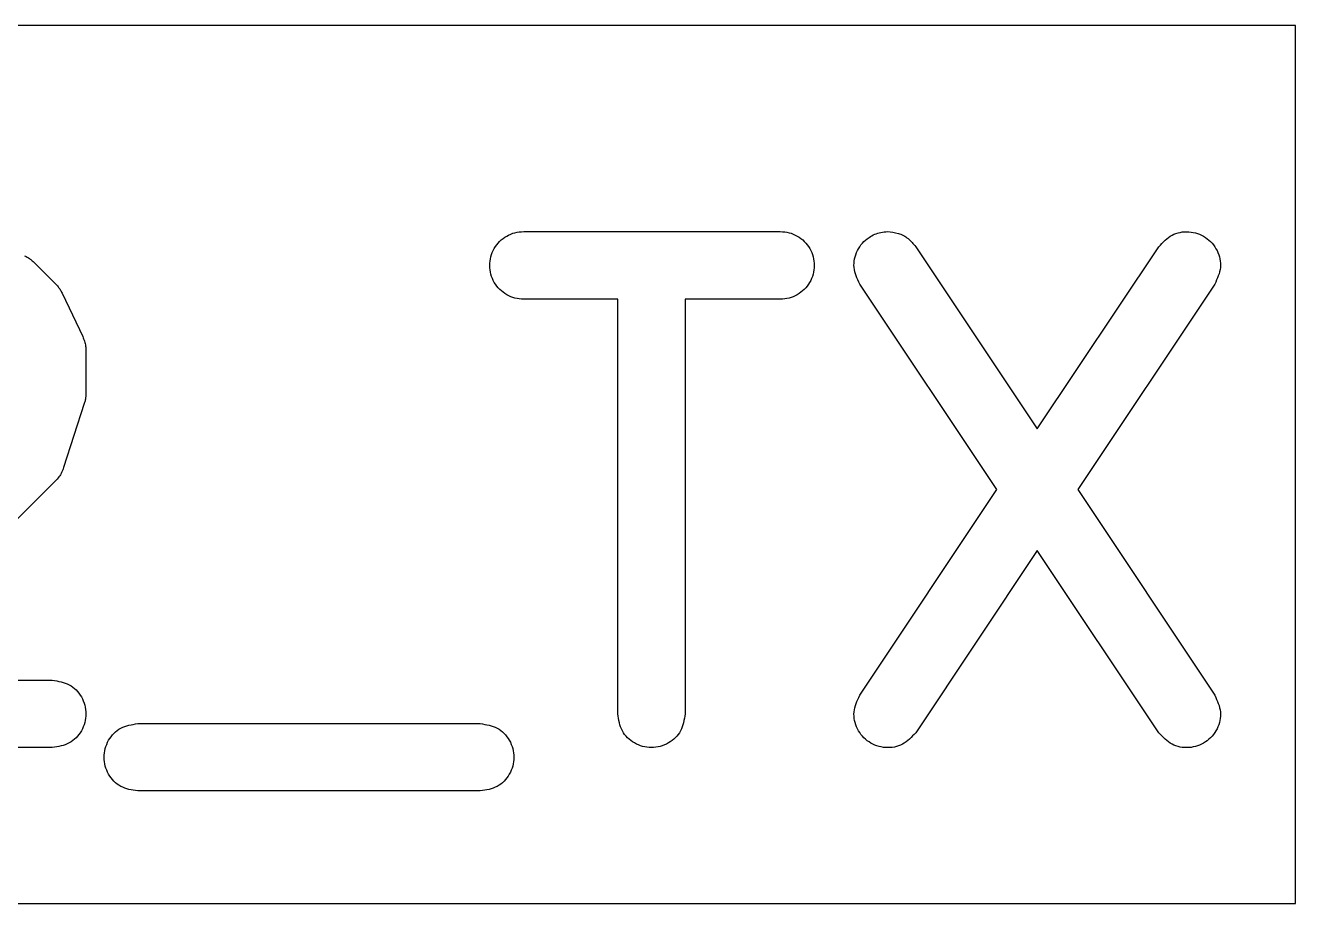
# Model space of a CAD drawing. Extents: x 0 to 5.51, y -4.5 to 2.44.
# Drawn here: x 2.668 to 5.495, y -1.936 to 0.019 of the extents above; entities that cross this region are included whole.
import ezdxf

# ---------------------------------------------------------------- set-up
doc = ezdxf.new("R2010")
doc.units = 0
doc.layers.get('0').update_dxf_attribs({"linetype": 'CONTINUOUS'})

msp = doc.modelspace()

# ---------------------------------------------------------------- linework, layer by layer
at = {"color": 7}
for points in [[(0, 0.018762), (0, -1.935641), (5.494754, -1.935641), (5.494754, 0.018762)], [(3.777031, -0.440124)], [(4.586285, -0.440124)], [(2.918168, -1.535146)]]:
    msp.add_lwpolyline(points, close=True, dxfattribs=at)
for points in [[(3.777031, -0.440124), (4.061249, -0.440124), (4.061767, -0.440124), (4.348056, -0.440124)], [(4.64933, -0.473716), (4.919596, -0.879374), (5.190381, -0.473716)], [(2.686657, -0.50782), (2.735232, -0.556398)], [(4.524786, -1.472103), (4.82968, -1.014248), (4.524786, -0.556913)], [(5.314919, -0.556913), (5.01003, -1.014248), (5.314919, -1.472103)], [(2.749702, -0.577066), (2.795694, -0.6737)], [(3.986319, -1.513444), (3.986319, -0.590502), (3.777031, -0.590502)], [(4.348056, -0.590502), (4.136182, -0.590502), (4.136182, -1.513444)], [(2.802928, -0.705742), (2.802928, -0.799793)], [(2.799311, -0.822529), (2.753319, -0.965157)], [(2.735232, -0.995129), (2.29185, -1.438514), (2.727998, -1.438514)], [(5.190381, -1.555304), (4.919596, -1.14964), (4.64933, -1.555304)], [(2.918168, -1.535146), (3.680396, -1.535146)], [(2.727998, -1.588377), (2.110463, -1.588377)], [(3.680396, -1.685009), (2.918168, -1.685009)]]:
    msp.add_lwpolyline(points, dxfattribs=at)
for points, knots in [([(3.777031, -0.590502), (3.770443, -0.590039), (3.757324, -0.589115), (3.738933, -0.581305), (3.723117, -0.569355), (3.710982, -0.553602), (3.70333, -0.53527), (3.700735, -0.515547), (3.703208, -0.495777), (3.710799, -0.477323), (3.722925, -0.461451), (3.738777, -0.449402), (3.757237, -0.441525), (3.770414, -0.440592), (3.777031, -0.440124)], [0, 0, 0, 0, 0.019696, 0.039229, 0.058925, 0.078621, 0.098154, 0.11785, 0.137633, 0.15725, 0.177033, 0.196815, 0.216432, 0.236215, 0.236215, 0.236215, 0.236215]), ([(4.348056, -0.440124), (4.354672, -0.440593), (4.367849, -0.441525), (4.386308, -0.449403), (4.402159, -0.461452), (4.414285, -0.477324), (4.421875, -0.495777), (4.424348, -0.515547), (4.421754, -0.535269), (4.414102, -0.553601), (4.401967, -0.569354), (4.386152, -0.581304), (4.367762, -0.589114), (4.354643, -0.590038), (4.348056, -0.590502)], [0, 0, 0, 0, 0.019782, 0.039399, 0.059181, 0.078964, 0.09858, 0.118363, 0.138058, 0.15759, 0.177286, 0.196982, 0.216514, 0.23621, 0.23621, 0.23621, 0.23621]), ([(4.524786, -0.556913), (4.519186, -0.544792), (4.50815, -0.520907), (4.516972, -0.480557), (4.537946, -0.456578), (4.557962, -0.445726), (4.571826, -0.441179), (4.581458, -0.440477), (4.586285, -0.440124)], [0, 0, 0, 0, 0.039141, 0.077124, 0.116264, 0.130739, 0.145147, 0.159622, 0.159622, 0.159622, 0.159622]), ([(4.586285, -0.440124), (4.594573, -0.440889), (4.611042, -0.442409), (4.633625, -0.454441), (4.644072, -0.467263), (4.64933, -0.473716)], [0, 0, 0, 0, 0.024813, 0.049304, 0.074117, 0.074117, 0.074117, 0.074117]), ([(5.190381, -0.473716), (5.199434, -0.463897), (5.217274, -0.444551), (5.257922, -0.4373), (5.29625, -0.450051), (5.322702, -0.480577), (5.331566, -0.520904), (5.320523, -0.544791), (5.314919, -0.556913)], [0, 0, 0, 0, 0.039141, 0.077124, 0.116264, 0.155404, 0.193387, 0.232527, 0.232527, 0.232527, 0.232527]), ([(2.666505, -0.493868), (2.66894, -0.495118), (2.673807, -0.497617), (2.680578, -0.502305), (2.68463, -0.505981), (2.686657, -0.50782)], [0, 0, 0, 0, 0.008207, 0.016402, 0.024609, 0.024609, 0.024609, 0.024609]), ([(2.735232, -0.556398), (2.737145, -0.558468), (2.740968, -0.562605), (2.745832, -0.569552), (2.748412, -0.57456), (2.749702, -0.577066)], [0, 0, 0, 0, 0.00845, 0.016887, 0.025337, 0.025337, 0.025337, 0.025337]), ([(2.795694, -0.6737), (2.797124, -0.677095), (2.799981, -0.683876), (2.802427, -0.694712), (2.802761, -0.702062), (2.802928, -0.705742)], [0, 0, 0, 0, 0.011039, 0.022048, 0.033087, 0.033087, 0.033087, 0.033087]), ([(2.802928, -0.799793), (2.802839, -0.802361), (2.802662, -0.807494), (2.801448, -0.815126), (2.800024, -0.82006), (2.799311, -0.822529)], [0, 0, 0, 0, 0.007704, 0.015398, 0.023103, 0.023103, 0.023103, 0.023103]), ([(2.753319, -0.965157), (2.751955, -0.968844), (2.74923, -0.976206), (2.743101, -0.986362), (2.737858, -0.992204), (2.735232, -0.995129)], [0, 0, 0, 0, 0.011777, 0.023519, 0.035296, 0.035296, 0.035296, 0.035296]), ([(2.727998, -1.438514), (2.741202, -1.440585), (2.767219, -1.444664), (2.795854, -1.47446), (2.806518, -1.513445), (2.795855, -1.55243), (2.767219, -1.582227), (2.741202, -1.586307), (2.727998, -1.588377)], [0, 0, 0, 0, 0.039168, 0.077177, 0.116345, 0.155514, 0.193523, 0.232692, 0.232692, 0.232692, 0.232692]), ([(4.64933, -1.555304), (4.640276, -1.565121), (4.622435, -1.584467), (4.581787, -1.591716), (4.543461, -1.578963), (4.517007, -1.54844), (4.508142, -1.508114), (4.519183, -1.484226), (4.524786, -1.472103)], [0, 0, 0, 0, 0.03914, 0.077123, 0.116263, 0.155402, 0.193385, 0.232524, 0.232524, 0.232524, 0.232524]), ([(5.314919, -1.472103), (5.320523, -1.484226), (5.331564, -1.508113), (5.322701, -1.548438), (5.29625, -1.578963), (5.257923, -1.591716), (5.217275, -1.584467), (5.199435, -1.565121), (5.190381, -1.555304)], [0, 0, 0, 0, 0.039139, 0.077121, 0.11626, 0.1554, 0.193383, 0.232523, 0.232523, 0.232523, 0.232523]), ([(4.136182, -1.513444), (4.134112, -1.526649), (4.130033, -1.552667), (4.100235, -1.581304), (4.061249, -1.591967), (4.022264, -1.581303), (3.992467, -1.552666), (3.988389, -1.526649), (3.986319, -1.513444)], [0, 0, 0, 0, 0.03917, 0.07718, 0.11635, 0.155519, 0.193528, 0.232697, 0.232697, 0.232697, 0.232697]), ([(2.918168, -1.685009), (2.904964, -1.682938), (2.878947, -1.678859), (2.850312, -1.649063), (2.839648, -1.610078), (2.850311, -1.571093), (2.878946, -1.541296), (2.904964, -1.537216), (2.918168, -1.535146)], [0, 0, 0, 0, 0.039168, 0.077177, 0.116345, 0.155514, 0.193523, 0.232692, 0.232692, 0.232692, 0.232692]), ([(3.680396, -1.535146), (3.6936, -1.537216), (3.719618, -1.541296), (3.748253, -1.571093), (3.758916, -1.610078), (3.748252, -1.649063), (3.719617, -1.678859), (3.6936, -1.682938), (3.680396, -1.685009)], [0, 0, 0, 0, 0.039169, 0.077178, 0.116347, 0.155516, 0.193524, 0.232692, 0.232692, 0.232692, 0.232692])]:
    msp.add_open_spline(points, degree=3, knots=knots, dxfattribs=at)

doc.saveas('drawing.dxf')
